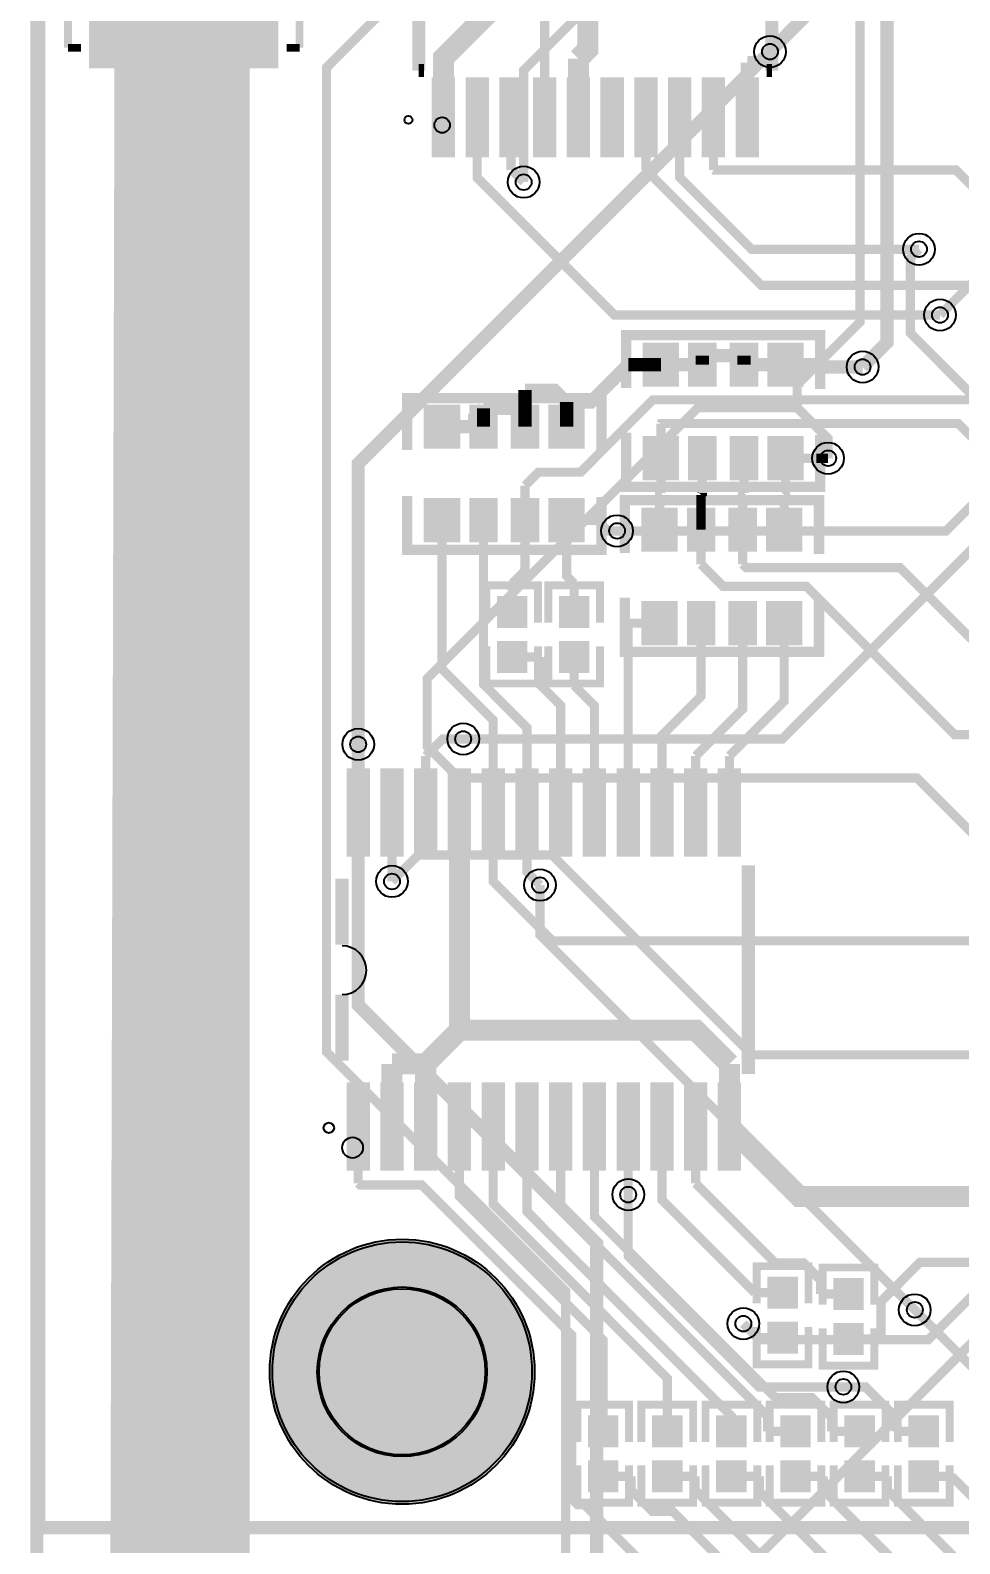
# Model space of a CAD drawing. Header units: millimetres. Extents: x 0 to 210, y -1 to 136.
# Drawn here: x -0.21 to 17.69, y 34.89 to 64.03 of the extents above; entities that cross this region are included whole.
import ezdxf

# ---------------------------------------------------------------- set-up
doc = ezdxf.new("R2010")
doc.units = ezdxf.units.MM
for name, color, linetype, true_color in [('BoardOutLine', 7, 'Continuous', 0xff00ff), ('BottomLayer', 7, 'Continuous', 0x0000ff), ('BottomSolderMaskLayer', 7, 'Continuous', 0xaa00ff), ('Document', 7, 'Continuous', 0xffffff), ('Hole', 7, 'Continuous', 0x222222), ('Multi-Layer', 7, 'Continuous', 0xc0c0c0), ('TopLayer', 7, 'Continuous', 0xff0000), ('TopPasteMaskLayer', 7, 'Continuous', 0x808080), ('TopSilkLayer', 7, 'Continuous', 0xffcc00), ('TopSolderMaskLayer', 7, 'Continuous', 0x800080)]:
    doc.layers.add(name, color=color, linetype=linetype, true_color=true_color)

msp = doc.modelspace()

# ---------------------------------------------------------------- hatches: boundary and pattern name
at = {"layer": 'BottomSolderMaskLayer'}
msp.add_hatch(color=256, dxfattribs=at).paths.add_polyline_path([(4.399, 38.204, 1), (9.5, 38.204, 1)])
at = {"layer": 'TopLayer'}
for points in [[(4.543, 63.328), (4.543, 67.328), (0.943, 67.328), (0.943, 63.328)], [(7.544, 63.103), (7.944, 63.103), (7.944, 61.609), (7.544, 61.609)], [(8.194, 63.103), (8.594, 63.103), (8.594, 61.609), (8.194, 61.609)], [(8.844, 63.103), (9.244, 63.103), (9.244, 61.609), (8.844, 61.609)], [(9.494, 63.103), (9.894, 63.103), (9.894, 61.609), (9.494, 61.609)], [(10.144, 63.103), (10.544, 63.103), (10.544, 61.609), (10.144, 61.609)], [(10.793, 63.103), (11.193, 63.103), (11.193, 61.609), (10.793, 61.609)], [(11.444, 63.103), (11.844, 63.103), (11.844, 61.609), (11.444, 61.609)], [(12.094, 63.103), (12.494, 63.103), (12.494, 61.609), (12.094, 61.609)], [(12.744, 63.103), (13.144, 63.103), (13.144, 61.609), (12.744, 61.609)], [(13.394, 63.103), (13.794, 63.103), (13.794, 61.609), (13.394, 61.609)], [(11.607, 57.992), (12.257, 57.992), (12.257, 57.192), (11.607, 57.192)], [(12.481, 57.992), (12.981, 57.992), (12.981, 57.192), (12.481, 57.192)], [(13.281, 57.992), (13.781, 57.992), (13.781, 57.192), (13.281, 57.192)], [(14.006, 57.992), (14.656, 57.992), (14.656, 57.192), (14.006, 57.192)], [(8.04, 55.998), (7.39, 55.998), (7.39, 56.798), (8.04, 56.798)], [(8.765, 55.998), (8.265, 55.998), (8.265, 56.798), (8.765, 56.798)], [(9.565, 55.998), (9.065, 55.998), (9.065, 56.798), (9.565, 56.798)], [(10.44, 55.998), (9.79, 55.998), (9.79, 56.798), (10.44, 56.798)], [(11.607, 56.192), (12.257, 56.192), (12.257, 55.392), (11.607, 55.392)], [(12.481, 56.192), (12.981, 56.192), (12.981, 55.392), (12.481, 55.392)], [(13.281, 56.192), (13.781, 56.192), (13.781, 55.392), (13.281, 55.392)], [(14.006, 56.192), (14.656, 56.192), (14.656, 55.392), (14.006, 55.392)], [(8.04, 54.198), (7.39, 54.198), (7.39, 54.998), (8.04, 54.998)], [(8.765, 54.198), (8.265, 54.198), (8.265, 54.998), (8.765, 54.998)], [(9.565, 54.198), (9.065, 54.198), (9.065, 54.998), (9.565, 54.998)], [(10.44, 54.198), (9.79, 54.198), (9.79, 54.998), (10.44, 54.998)], [(11.581, 54.817), (12.231, 54.817), (12.231, 54.017), (11.581, 54.017)], [(12.456, 54.817), (12.956, 54.817), (12.956, 54.017), (12.456, 54.017)], [(13.256, 54.817), (13.756, 54.817), (13.756, 54.017), (13.256, 54.017)], [(13.981, 54.817), (14.631, 54.817), (14.631, 54.017), (13.981, 54.017)], [(9.337, 52.549), (8.797, 52.549), (8.797, 53.115), (9.337, 53.115)], [(10.531, 52.549), (9.991, 52.549), (9.991, 53.115), (10.531, 53.115)], [(11.581, 53.017), (12.231, 53.017), (12.231, 52.217), (11.581, 52.217)], [(12.456, 53.017), (12.956, 53.017), (12.956, 52.217), (12.456, 52.217)], [(13.256, 53.017), (13.756, 53.017), (13.756, 52.217), (13.256, 52.217)], [(13.981, 53.017), (14.631, 53.017), (14.631, 52.217), (13.981, 52.217)], [(9.337, 52.249), (8.797, 52.249), (8.797, 51.684), (9.337, 51.684)], [(10.531, 52.249), (9.991, 52.249), (9.991, 51.684), (10.531, 51.684)], [(5.902, 49.795), (6.302, 49.795), (6.302, 48.145), (5.902, 48.145)], [(6.552, 49.795), (6.952, 49.795), (6.952, 48.145), (6.552, 48.145)], [(7.202, 49.795), (7.602, 49.795), (7.602, 48.145), (7.202, 48.145)], [(7.852, 49.795), (8.252, 49.795), (8.252, 48.145), (7.852, 48.145)], [(8.502, 49.795), (8.902, 49.795), (8.902, 48.145), (8.502, 48.145)], [(9.152, 49.795), (9.552, 49.795), (9.552, 48.145), (9.152, 48.145)], [(9.802, 49.795), (10.202, 49.795), (10.202, 48.145), (9.802, 48.145)], [(10.452, 49.795), (10.852, 49.795), (10.852, 48.145), (10.452, 48.145)], [(11.102, 49.795), (11.502, 49.795), (11.502, 48.145), (11.102, 48.145)], [(11.752, 49.795), (12.152, 49.795), (12.152, 48.145), (11.752, 48.145)], [(12.402, 49.795), (12.802, 49.795), (12.802, 48.145), (12.402, 48.145)], [(13.052, 49.795), (13.452, 49.795), (13.452, 48.145), (13.052, 48.145)], [(5.902, 43.75), (6.302, 43.75), (6.302, 42.1), (5.902, 42.1)], [(6.552, 43.75), (6.952, 43.75), (6.952, 42.1), (6.552, 42.1)], [(7.202, 43.75), (7.602, 43.75), (7.602, 42.1), (7.202, 42.1)], [(7.852, 43.75), (8.252, 43.75), (8.252, 42.1), (7.852, 42.1)], [(8.502, 43.75), (8.902, 43.75), (8.902, 42.1), (8.502, 42.1)], [(9.152, 43.75), (9.552, 43.75), (9.552, 42.1), (9.152, 42.1)], [(9.802, 43.75), (10.202, 43.75), (10.202, 42.1), (9.802, 42.1)], [(10.452, 43.75), (10.852, 43.75), (10.852, 42.1), (10.452, 42.1)], [(11.102, 43.75), (11.502, 43.75), (11.502, 42.1), (11.102, 42.1)], [(11.752, 43.75), (12.152, 43.75), (12.152, 42.1), (11.752, 42.1)], [(12.402, 43.75), (12.802, 43.75), (12.802, 42.1), (12.402, 42.1)], [(13.052, 43.75), (13.452, 43.75), (13.452, 42.1), (13.052, 42.1)], [(14.544, 39.443), (14.004, 39.443), (14.004, 40.008), (14.544, 40.008)], [(15.814, 39.417), (15.274, 39.417), (15.274, 39.983), (15.814, 39.983)], [(14.544, 39.143), (14.004, 39.143), (14.004, 38.577), (14.544, 38.577)], [(15.814, 39.117), (15.274, 39.117), (15.274, 38.552), (15.814, 38.552)], [(11.09, 36.776), (10.55, 36.776), (10.55, 37.341), (11.09, 37.341)], [(12.324, 36.776), (11.784, 36.776), (11.784, 37.341), (12.324, 37.341)], [(13.559, 36.776), (13.019, 36.776), (13.019, 37.341), (13.559, 37.341)], [(14.793, 36.776), (14.253, 36.776), (14.253, 37.341), (14.793, 37.341)], [(16.028, 36.776), (15.488, 36.776), (15.488, 37.341), (16.028, 37.341)], [(17.262, 36.776), (16.722, 36.776), (16.722, 37.341), (17.262, 37.341)], [(11.09, 36.476), (10.55, 36.476), (10.55, 35.91), (11.09, 35.91)], [(12.324, 36.476), (11.784, 36.476), (11.784, 35.91), (12.324, 35.91)], [(13.559, 36.476), (13.019, 36.476), (13.019, 35.91), (13.559, 35.91)], [(14.793, 36.476), (14.253, 36.476), (14.253, 35.91), (14.793, 35.91)], [(16.028, 36.476), (15.488, 36.476), (15.488, 35.91), (16.028, 35.91)], [(17.262, 36.476), (16.722, 36.476), (16.722, 35.91), (17.262, 35.91)]]:
    msp.add_hatch(color=256, dxfattribs=at).paths.add_polyline_path(points)
at = {"layer": 'TopPasteMaskLayer'}
for points in [[(4.543, 63.328), (4.543, 67.328), (0.943, 67.328), (0.943, 63.328)], [(7.544, 63.103), (7.944, 63.103), (7.944, 61.609), (7.544, 61.609)], [(8.194, 63.103), (8.594, 63.103), (8.594, 61.609), (8.194, 61.609)], [(8.844, 63.103), (9.244, 63.103), (9.244, 61.609), (8.844, 61.609)], [(9.494, 63.103), (9.894, 63.103), (9.894, 61.609), (9.494, 61.609)], [(10.144, 63.103), (10.544, 63.103), (10.544, 61.609), (10.144, 61.609)], [(10.793, 63.103), (11.193, 63.103), (11.193, 61.609), (10.793, 61.609)], [(11.444, 63.103), (11.844, 63.103), (11.844, 61.609), (11.444, 61.609)], [(12.094, 63.103), (12.494, 63.103), (12.494, 61.609), (12.094, 61.609)], [(12.744, 63.103), (13.144, 63.103), (13.144, 61.609), (12.744, 61.609)], [(13.394, 63.103), (13.794, 63.103), (13.794, 61.609), (13.394, 61.609)], [(11.607, 57.992), (12.257, 57.992), (12.257, 57.192), (11.607, 57.192)], [(12.481, 57.992), (12.981, 57.992), (12.981, 57.192), (12.481, 57.192)], [(13.281, 57.992), (13.781, 57.992), (13.781, 57.192), (13.281, 57.192)], [(14.006, 57.992), (14.656, 57.992), (14.656, 57.192), (14.006, 57.192)], [(8.04, 55.998), (7.39, 55.998), (7.39, 56.798), (8.04, 56.798)], [(8.765, 55.998), (8.265, 55.998), (8.265, 56.798), (8.765, 56.798)], [(9.565, 55.998), (9.065, 55.998), (9.065, 56.798), (9.565, 56.798)], [(10.44, 55.998), (9.79, 55.998), (9.79, 56.798), (10.44, 56.798)], [(11.607, 56.192), (12.257, 56.192), (12.257, 55.392), (11.607, 55.392)], [(12.481, 56.192), (12.981, 56.192), (12.981, 55.392), (12.481, 55.392)], [(13.281, 56.192), (13.781, 56.192), (13.781, 55.392), (13.281, 55.392)], [(14.006, 56.192), (14.656, 56.192), (14.656, 55.392), (14.006, 55.392)], [(8.04, 54.198), (7.39, 54.198), (7.39, 54.998), (8.04, 54.998)], [(8.765, 54.198), (8.265, 54.198), (8.265, 54.998), (8.765, 54.998)], [(9.565, 54.198), (9.065, 54.198), (9.065, 54.998), (9.565, 54.998)], [(10.44, 54.198), (9.79, 54.198), (9.79, 54.998), (10.44, 54.998)], [(11.581, 54.817), (12.231, 54.817), (12.231, 54.017), (11.581, 54.017)], [(12.456, 54.817), (12.956, 54.817), (12.956, 54.017), (12.456, 54.017)], [(13.256, 54.817), (13.756, 54.817), (13.756, 54.017), (13.256, 54.017)], [(13.981, 54.817), (14.631, 54.817), (14.631, 54.017), (13.981, 54.017)], [(9.297, 52.534), (8.837, 52.534), (8.797, 52.574), (8.797, 53.075), (8.837, 53.115), (9.297, 53.115), (9.337, 53.075), (9.337, 52.574)], [(10.491, 52.534), (10.031, 52.534), (9.991, 52.574), (9.991, 53.075), (10.031, 53.115), (10.491, 53.115), (10.531, 53.075), (10.531, 52.574)], [(11.581, 53.017), (12.231, 53.017), (12.231, 52.217), (11.581, 52.217)], [(12.456, 53.017), (12.956, 53.017), (12.956, 52.217), (12.456, 52.217)], [(13.256, 53.017), (13.756, 53.017), (13.756, 52.217), (13.256, 52.217)], [(13.981, 53.017), (14.631, 53.017), (14.631, 52.217), (13.981, 52.217)], [(9.297, 52.264), (8.837, 52.264), (8.797, 52.224), (8.797, 51.724), (8.837, 51.684), (9.297, 51.684), (9.337, 51.724), (9.337, 52.224)], [(10.491, 52.264), (10.031, 52.264), (9.991, 52.224), (9.991, 51.724), (10.031, 51.684), (10.491, 51.684), (10.531, 51.724), (10.531, 52.224)], [(5.902, 49.795), (6.302, 49.795), (6.302, 48.145), (5.902, 48.145)], [(6.552, 49.795), (6.952, 49.795), (6.952, 48.145), (6.552, 48.145)], [(7.202, 49.795), (7.602, 49.795), (7.602, 48.145), (7.202, 48.145)], [(7.852, 49.795), (8.252, 49.795), (8.252, 48.145), (7.852, 48.145)], [(8.502, 49.795), (8.902, 49.795), (8.902, 48.145), (8.502, 48.145)], [(9.152, 49.795), (9.552, 49.795), (9.552, 48.145), (9.152, 48.145)], [(9.802, 49.795), (10.202, 49.795), (10.202, 48.145), (9.802, 48.145)], [(10.452, 49.795), (10.852, 49.795), (10.852, 48.145), (10.452, 48.145)], [(11.102, 49.795), (11.502, 49.795), (11.502, 48.145), (11.102, 48.145)], [(11.752, 49.795), (12.152, 49.795), (12.152, 48.145), (11.752, 48.145)], [(12.402, 49.795), (12.802, 49.795), (12.802, 48.145), (12.402, 48.145)], [(13.052, 49.795), (13.452, 49.795), (13.452, 48.145), (13.052, 48.145)], [(5.902, 43.75), (6.302, 43.75), (6.302, 42.1), (5.902, 42.1)], [(6.552, 43.75), (6.952, 43.75), (6.952, 42.1), (6.552, 42.1)], [(7.202, 43.75), (7.602, 43.75), (7.602, 42.1), (7.202, 42.1)], [(7.852, 43.75), (8.252, 43.75), (8.252, 42.1), (7.852, 42.1)], [(8.502, 43.75), (8.902, 43.75), (8.902, 42.1), (8.502, 42.1)], [(9.152, 43.75), (9.552, 43.75), (9.552, 42.1), (9.152, 42.1)], [(9.802, 43.75), (10.202, 43.75), (10.202, 42.1), (9.802, 42.1)], [(10.452, 43.75), (10.852, 43.75), (10.852, 42.1), (10.452, 42.1)], [(11.102, 43.75), (11.502, 43.75), (11.502, 42.1), (11.102, 42.1)], [(11.752, 43.75), (12.152, 43.75), (12.152, 42.1), (11.752, 42.1)], [(12.402, 43.75), (12.802, 43.75), (12.802, 42.1), (12.402, 42.1)], [(13.052, 43.75), (13.452, 43.75), (13.452, 42.1), (13.052, 42.1)], [(14.504, 39.428), (14.044, 39.428), (14.004, 39.468), (14.004, 39.968), (14.044, 40.008), (14.504, 40.008), (14.544, 39.968), (14.544, 39.468)], [(15.774, 39.402), (15.314, 39.402), (15.274, 39.442), (15.274, 39.943), (15.314, 39.983), (15.774, 39.983), (15.814, 39.943), (15.814, 39.442)], [(14.504, 39.158), (14.044, 39.158), (14.004, 39.118), (14.004, 38.617), (14.044, 38.577), (14.504, 38.577), (14.544, 38.617), (14.544, 39.118)], [(15.774, 39.132), (15.314, 39.132), (15.274, 39.092), (15.274, 38.592), (15.314, 38.552), (15.774, 38.552), (15.814, 38.592), (15.814, 39.092)], [(11.05, 36.761), (10.59, 36.761), (10.55, 36.801), (10.55, 37.301), (10.59, 37.341), (11.05, 37.341), (11.09, 37.301), (11.09, 36.801)], [(12.284, 36.761), (11.824, 36.761), (11.784, 36.801), (11.784, 37.301), (11.824, 37.341), (12.284, 37.341), (12.324, 37.301), (12.324, 36.801)], [(13.519, 36.761), (13.059, 36.761), (13.019, 36.801), (13.019, 37.301), (13.059, 37.341), (13.519, 37.341), (13.559, 37.301), (13.559, 36.801)], [(14.753, 36.761), (14.293, 36.761), (14.253, 36.801), (14.253, 37.301), (14.293, 37.341), (14.753, 37.341), (14.793, 37.301), (14.793, 36.801)], [(15.988, 36.761), (15.528, 36.761), (15.488, 36.801), (15.488, 37.301), (15.528, 37.341), (15.988, 37.341), (16.028, 37.301), (16.028, 36.801)], [(17.222, 36.761), (16.762, 36.761), (16.722, 36.801), (16.722, 37.301), (16.762, 37.341), (17.222, 37.341), (17.262, 37.301), (17.262, 36.801)], [(11.05, 36.491), (10.59, 36.491), (10.55, 36.451), (10.55, 35.95), (10.59, 35.91), (11.05, 35.91), (11.09, 35.95), (11.09, 36.451)], [(12.284, 36.491), (11.824, 36.491), (11.784, 36.451), (11.784, 35.95), (11.824, 35.91), (12.284, 35.91), (12.324, 35.95), (12.324, 36.451)], [(13.519, 36.491), (13.059, 36.491), (13.019, 36.451), (13.019, 35.95), (13.059, 35.91), (13.519, 35.91), (13.559, 35.95), (13.559, 36.451)], [(14.753, 36.491), (14.293, 36.491), (14.253, 36.451), (14.253, 35.95), (14.293, 35.91), (14.753, 35.91), (14.793, 35.95), (14.793, 36.451)], [(15.988, 36.491), (15.528, 36.491), (15.488, 36.451), (15.488, 35.95), (15.528, 35.91), (15.988, 35.91), (16.028, 35.95), (16.028, 36.451)], [(17.222, 36.491), (16.762, 36.491), (16.722, 36.451), (16.722, 35.95), (16.762, 35.91), (17.222, 35.91), (17.262, 35.95), (17.262, 36.451)]]:
    msp.add_hatch(color=256, dxfattribs=at).paths.add_polyline_path(points)
at = {"layer": 'TopSolderMaskLayer'}
for points in [[(4.566, 63.3), (4.566, 67.356), (0.92, 67.356), (0.92, 63.3)], [(7.519, 63.128), (7.969, 63.128), (7.969, 61.584), (7.519, 61.584)], [(8.169, 63.128), (8.62, 63.128), (8.62, 61.584), (8.169, 61.584)], [(8.819, 63.128), (9.27, 63.128), (9.27, 61.584), (8.819, 61.584)], [(9.469, 63.128), (9.92, 63.128), (9.92, 61.584), (9.469, 61.584)], [(10.119, 63.128), (10.569, 63.128), (10.569, 61.584), (10.119, 61.584)], [(10.767, 63.128), (11.218, 63.128), (11.218, 61.584), (10.767, 61.584)], [(11.419, 63.128), (11.869, 63.128), (11.869, 61.584), (11.419, 61.584)], [(12.069, 63.128), (12.519, 63.128), (12.519, 61.584), (12.069, 61.584)], [(12.719, 63.128), (13.169, 63.128), (13.169, 61.584), (12.719, 61.584)], [(13.369, 63.128), (13.819, 63.128), (13.819, 61.584), (13.369, 61.584)], [(11.581, 58.017), (12.282, 58.017), (12.282, 57.167), (11.581, 57.167)], [(12.456, 58.017), (13.007, 58.017), (13.007, 57.167), (12.456, 57.167)], [(13.256, 58.017), (13.807, 58.017), (13.807, 57.167), (13.256, 57.167)], [(13.981, 58.017), (14.682, 58.017), (14.682, 57.167), (13.981, 57.167)], [(8.066, 55.973), (7.365, 55.973), (7.365, 56.824), (8.066, 56.824)], [(8.79, 55.973), (8.24, 55.973), (8.24, 56.824), (8.79, 56.824)], [(9.59, 55.973), (9.04, 55.973), (9.04, 56.824), (9.59, 56.824)], [(10.465, 55.973), (9.765, 55.973), (9.765, 56.824), (10.465, 56.824)], [(11.581, 56.217), (12.282, 56.217), (12.282, 55.367), (11.581, 55.367)], [(12.456, 56.217), (13.007, 56.217), (13.007, 55.367), (12.456, 55.367)], [(13.256, 56.217), (13.807, 56.217), (13.807, 55.367), (13.256, 55.367)], [(13.981, 56.217), (14.682, 56.217), (14.682, 55.367), (13.981, 55.367)], [(8.066, 54.173), (7.365, 54.173), (7.365, 55.024), (8.066, 55.024)], [(8.79, 54.173), (8.24, 54.173), (8.24, 55.024), (8.79, 55.024)], [(9.59, 54.173), (9.04, 54.173), (9.04, 55.024), (9.59, 55.024)], [(10.465, 54.173), (9.765, 54.173), (9.765, 55.024), (10.465, 55.024)], [(11.556, 54.842), (12.257, 54.842), (12.257, 53.992), (11.556, 53.992)], [(12.431, 54.842), (12.981, 54.842), (12.981, 53.992), (12.431, 53.992)], [(13.231, 54.842), (13.781, 54.842), (13.781, 53.992), (13.231, 53.992)], [(13.956, 54.842), (14.656, 54.842), (14.656, 53.992), (13.956, 53.992)], [(9.362, 52.523), (8.773, 52.523), (8.773, 53.142), (9.362, 53.142)], [(10.555, 52.523), (9.967, 52.523), (9.967, 53.142), (10.555, 53.142)], [(11.556, 53.042), (12.257, 53.042), (12.257, 52.192), (11.556, 52.192)], [(12.431, 53.042), (12.981, 53.042), (12.981, 52.192), (12.431, 52.192)], [(13.231, 53.042), (13.781, 53.042), (13.781, 52.192), (13.231, 52.192)], [(13.956, 53.042), (14.656, 53.042), (14.656, 52.192), (13.956, 52.192)], [(9.362, 52.276), (8.773, 52.276), (8.773, 51.657), (9.362, 51.657)], [(10.555, 52.276), (9.967, 52.276), (9.967, 51.657), (10.555, 51.657)], [(5.877, 49.821), (6.327, 49.821), (6.327, 48.12), (5.877, 48.12)], [(6.527, 49.821), (6.977, 49.821), (6.977, 48.12), (6.527, 48.12)], [(7.177, 49.821), (7.627, 49.821), (7.627, 48.12), (7.177, 48.12)], [(7.827, 49.821), (8.277, 49.821), (8.277, 48.12), (7.827, 48.12)], [(8.477, 49.821), (8.927, 49.821), (8.927, 48.12), (8.477, 48.12)], [(9.127, 49.821), (9.577, 49.821), (9.577, 48.12), (9.127, 48.12)], [(9.777, 49.821), (10.227, 49.821), (10.227, 48.12), (9.777, 48.12)], [(10.427, 49.821), (10.877, 49.821), (10.877, 48.12), (10.427, 48.12)], [(11.077, 49.821), (11.527, 49.821), (11.527, 48.12), (11.077, 48.12)], [(11.727, 49.821), (12.177, 49.821), (12.177, 48.12), (11.727, 48.12)], [(12.377, 49.821), (12.827, 49.821), (12.827, 48.12), (12.377, 48.12)], [(13.027, 49.821), (13.477, 49.821), (13.477, 48.12), (13.027, 48.12)], [(5.877, 43.775), (6.327, 43.775), (6.327, 42.075), (5.877, 42.075)], [(6.527, 43.775), (6.977, 43.775), (6.977, 42.075), (6.527, 42.075)], [(7.177, 43.775), (7.627, 43.775), (7.627, 42.075), (7.177, 42.075)], [(7.827, 43.775), (8.277, 43.775), (8.277, 42.075), (7.827, 42.075)], [(8.477, 43.775), (8.927, 43.775), (8.927, 42.075), (8.477, 42.075)], [(9.127, 43.775), (9.577, 43.775), (9.577, 42.075), (9.127, 42.075)], [(9.777, 43.775), (10.227, 43.775), (10.227, 42.075), (9.777, 42.075)], [(10.427, 43.775), (10.877, 43.775), (10.877, 42.075), (10.427, 42.075)], [(11.077, 43.775), (11.527, 43.775), (11.527, 42.075), (11.077, 42.075)], [(11.727, 43.775), (12.177, 43.775), (12.177, 42.075), (11.727, 42.075)], [(12.377, 43.775), (12.827, 43.775), (12.827, 42.075), (12.377, 42.075)], [(13.027, 43.775), (13.477, 43.775), (13.477, 42.075), (13.027, 42.075)], [(4.399, 38.204, 1), (9.5, 38.204, 1)], [(14.569, 39.416), (13.98, 39.416), (13.98, 40.035), (14.569, 40.035)], [(15.839, 39.391), (15.25, 39.391), (15.25, 40.01), (15.839, 40.01)], [(14.569, 39.169), (13.98, 39.169), (13.98, 38.551), (14.569, 38.551)], [(15.839, 39.144), (15.25, 39.144), (15.25, 38.525), (15.839, 38.525)], [(11.114, 36.749), (10.526, 36.749), (10.526, 37.368), (11.114, 37.368)], [(12.349, 36.749), (11.76, 36.749), (11.76, 37.368), (12.349, 37.368)], [(13.583, 36.749), (12.995, 36.749), (12.995, 37.368), (13.583, 37.368)], [(14.818, 36.749), (14.229, 36.749), (14.229, 37.368), (14.818, 37.368)], [(16.052, 36.749), (15.464, 36.749), (15.464, 37.368), (16.052, 37.368)], [(17.286, 36.749), (16.698, 36.749), (16.698, 37.368), (17.286, 37.368)], [(11.114, 36.502), (10.526, 36.502), (10.526, 35.884), (11.114, 35.884)], [(12.349, 36.502), (11.76, 36.502), (11.76, 35.884), (12.349, 35.884)], [(13.583, 36.502), (12.995, 36.502), (12.995, 35.884), (13.583, 35.884)], [(14.818, 36.502), (14.229, 36.502), (14.229, 35.884), (14.818, 35.884)], [(16.052, 36.502), (15.464, 36.502), (15.464, 35.884), (16.052, 35.884)], [(17.286, 36.502), (16.698, 36.502), (16.698, 35.884), (17.286, 35.884)]]:
    msp.add_hatch(color=256, dxfattribs=at).paths.add_polyline_path(points)

# ---------------------------------------------------------------- linework, layer by layer
at = {"layer": 'BoardOutLine', "const_width": 0.254}
msp.add_lwpolyline([(-0.086, 135.625), (209.914, 135.625), (209.914, -0.375), (-0.086, -0.375), (-0.086, 135.625)], close=True, dxfattribs=at)
at = {"layer": 'BottomLayer'}
for points, const_width in [([(21.749, 83.546), (19.761, 81.558), (19.761, 72), (15.765, 68.003), (15.765, 58.416), (14.556, 57.207), (14.556, 56.765)], 0.178), ([(8.686, 11.241), (3.911, 11.241), (2.54, 12.613), (2.717, 77.053), (4.79, 79.123)], 2.54), ([(4.788, 79.123), (4.79, 79.123), (2.717, 77.053), (2.54, 12.613), (3.911, 11.241), (8.686, 11.241)], 0.406), ([(17.306, 58.55), (20.656, 61.9), (21.353, 61.9), (22.221, 62.768), (22.221, 68.372), (23.17, 69.322), (26.02, 69.322), (30.346, 73.648), (30.346, 74.236), (31.176, 75.067)], 0.178), ([(21.108, 70.79), (19.111, 70.79), (16.285, 67.964), (16.285, 58.019), (15.815, 57.549)], 0.254), ([(9.29, 61.108), (9.29, 63.26), (15.031, 69.002), (15.031, 69.464)], 0.178), ([(15.191, 68.192), (15.191, 64.778), (14.032, 63.619)], 0.254), ([(15.698, 3.922), (14.837, 3.922), (11.327, 7.431), (11.327, 20.053), (10.91, 20.471), (10.91, 33.225), (10.097, 34.038), (10.097, 39.758), (5.491, 44.364), (5.491, 63.31), (9.503, 67.322)], 0.178), ([(14.032, 63.619), (6.102, 55.689), (6.102, 50.283)], 0.254), ([(8.124, 50.387), (14.268, 50.387), (20.637, 56.757), (21.435, 56.757), (22.221, 57.543), (22.221, 58.271), (23.11, 59.16), (23.969, 59.16), (27.526, 62.717), (27.526, 63.062)], 0.178), ([(18.579, 56.356), (16.733, 58.203), (16.733, 59.646), (16.902, 59.816)], 0.178), ([(11.089, 54.393), (17.426, 54.393), (21.108, 58.074), (21.108, 58.09)], 0.178), ([(14.556, 56.765), (12.643, 56.765), (7.43, 51.552), (7.43, 50.246), (8.041, 49.635), (16.863, 49.635), (21.108, 45.39)], 0.178), ([(15.152, 55.792), (15.152, 56.169), (14.556, 56.765)], 0.178), ([(6.102, 50.283), (6.102, 45.266), (10.693, 40.675), (10.693, 34.581)], 0.254), ([(25.127, 44.464), (24.968, 44.306), (13.683, 44.306), (9.836, 48.153), (7.261, 48.153), (6.752, 47.644)], 0.178), ([(9.604, 47.574), (9.604, 46.614), (16.821, 39.397)], 0.178), ([(13.519, 39.131), (13.829, 38.822), (17.079, 38.822), (21.108, 42.85)], 0.178), ([(11.302, 41.616), (11.302, 40.428), (13.817, 37.913), (15.446, 37.913)], 0.178), ([(12.268, 31.307), (12.268, 33.113), (20.567, 41.412), (22.176, 41.412)], 0.178)]:
    msp.add_lwpolyline(points, dxfattribs=dict(at, const_width=const_width))
at = {"layer": 'BottomSolderMaskLayer'}
for centre, radius in [((6.949, 38.204), 2.551), ((6.948, 38.204), 1.633)]:
    msp.add_circle(centre, radius, dxfattribs=at)
at = {"layer": 'Document'}
for centre, radius in [((7.719, 62.206), 0.15), ((5.994, 42.519), 0.2)]:
    msp.add_circle(centre, radius, dxfattribs=at)
at = {"layer": 'Hole'}
for centre in [(14.032, 63.619), (9.29, 61.108), (16.902, 59.816), (17.306, 58.55), (15.815, 57.549), (15.152, 55.792), (11.088, 54.393), (6.102, 50.283), (8.124, 50.387), (6.752, 47.644), (9.604, 47.574), (11.302, 41.615), (16.821, 39.396), (13.519, 39.131), (15.446, 37.913)]:
    msp.add_circle(centre, 0.152, dxfattribs=at)
at = {"layer": 'Multi-Layer'}
for centre, radius in [((14.032, 63.619), 0.305), ((9.29, 61.108), 0.305), ((16.902, 59.816), 0.305), ((17.306, 58.55), 0.305), ((15.815, 57.549), 0.305), ((15.152, 55.792), 0.305), ((11.088, 54.393), 0.305), ((6.102, 50.283), 0.305), ((8.124, 50.387), 0.305), ((6.752, 47.644), 0.305), ((9.604, 47.574), 0.305), ((11.302, 41.615), 0.305), ((6.949, 38.204), 2.5), ((6.948, 38.204), 1.6), ((16.821, 39.396), 0.305), ((13.519, 39.131), 0.305), ((15.446, 37.913), 0.305)]:
    msp.add_circle(centre, radius, dxfattribs=at)
at = {"layer": 'TopLayer'}
for points, const_width in [([(127.33, 6.898), (7.061, 6.898), (2.743, 11.216), (2.743, 60.706), (2.743, 60.706), (2.743, 65.329)], 2.54), ([(2.743, 63.018), (2.743, 65.329)], 0.178), ([(2.743, 63.018), (2.743, 63.018), (2.743, 65.328)], 0.178), ([(9.349, 65.102), (7.744, 63.498), (7.744, 63.484)], 0.406), ([(10.344, 63.484), (10.523, 63.663), (10.523, 64.65)], 0.406), ([(9.633, 64.415), (9.694, 64.354), (9.694, 62.356)], 0.178), ([(7.744, 62.356), (7.744, 63.484)], 0.406), ([(10.344, 62.356), (10.344, 63.484)], 0.406), ([(13.594, 63.408), (13.821, 63.408), (14.032, 63.619)], 0.254), ([(13.594, 62.356), (13.594, 63.408)], 0.254), ([(13.35, 6.898), (7.061, 6.898), (2.743, 11.216), (2.743, 60.706), (2.743, 60.706), (2.743, 63.018)], 0.178), ([(8.394, 62.356), (8.394, 61.342)], 0.178), ([(9.044, 62.356), (9.044, 61.342)], 0.178), ([(11.644, 62.356), (11.644, 61.342)], 0.178), ([(12.294, 62.356), (12.294, 61.198), (13.677, 59.816), (16.902, 59.816)], 0.178), ([(12.944, 62.356), (12.944, 61.342)], 0.178), ([(8.394, 61.342), (8.394, 61.193), (11.038, 58.55), (17.306, 58.55)], 0.178), ([(9.29, 61.108), (9.056, 61.342), (9.044, 61.342)], 0.178), ([(29.439, 56.414), (28.903, 56.95), (20.716, 56.95), (18.543, 59.123), (13.863, 59.123), (11.644, 61.342)], 0.178), ([(29.439, 58.954), (29.052, 59.34), (19.617, 59.34), (17.616, 61.341), (12.946, 61.341), (12.944, 61.342)], 0.178), ([(10.115, 56.872), (10.581, 56.872), (11.302, 57.592)], 0.254), ([(11.617, 57.592), (11.302, 57.592)], 0.254), ([(11.617, 57.592), (11.932, 57.592)], 0.254), ([(11.932, 57.592), (12.562, 57.592)], 0.254), ([(12.731, 57.768), (12.562, 57.599), (12.562, 57.592)], 0.254), ([(12.731, 57.592), (12.731, 57.768)], 0.254), ([(13.531, 57.768), (12.731, 57.768)], 0.254), ([(13.531, 57.592), (13.531, 57.768)], 0.254), ([(14.331, 57.592), (13.531, 57.592)], 0.254), ([(14.331, 57.592), (14.962, 57.592)], 0.254), ([(15.815, 57.549), (15.005, 57.549), (14.962, 57.592)], 0.254), ([(10.115, 56.87), (9.881, 57.103), (9.315, 57.103)], 0.254), ([(9.315, 56.751), (9.315, 57.103)], 0.254), ([(8.515, 56.751), (8.345, 56.581), (8.345, 56.398)], 0.254), ([(8.515, 56.398), (8.515, 56.751)], 0.254), ([(9.315, 56.751), (8.515, 56.751)], 0.254), ([(9.315, 56.398), (9.315, 56.751)], 0.254), ([(9.315, 55.265), (9.573, 55.523), (10.385, 55.523), (11.778, 56.916), (18.327, 56.916), (18.347, 56.936), (19.721, 56.936), (21.108, 55.55)], 0.178), ([(10.115, 56.87), (10.115, 56.872)], 0.254), ([(10.115, 56.635), (10.115, 56.87)], 0.254), ([(10.115, 56.398), (10.115, 56.635)], 0.254), ([(11.932, 56.459), (11.933, 56.461), (17.657, 56.461), (21.108, 53.01)], 0.178), ([(11.932, 55.792), (11.932, 56.459)], 0.178), ([(7.715, 56.398), (8.345, 56.398)], 0.254), ([(11.932, 55.792), (11.932, 55.125)], 0.178), ([(12.731, 55.792), (12.731, 55.125)], 0.178), ([(13.531, 55.792), (13.531, 55.125)], 0.178), ([(14.306, 55.084), (14.331, 55.11), (14.331, 55.792)], 0.178), ([(14.331, 55.792), (14.923, 55.792)], 0.178), ([(14.923, 55.792), (15.152, 55.792)], 0.178), ([(9.315, 54.598), (9.315, 55.265)], 0.178), ([(11.932, 55.125), (11.906, 55.1), (11.906, 54.417)], 0.178), ([(12.706, 55.084), (12.731, 55.11), (12.731, 55.125)], 0.178), ([(12.706, 54.751), (12.706, 55.084)], 0.178), ([(13.531, 55.125), (13.506, 55.1), (13.506, 54.417)], 0.178), ([(14.306, 54.417), (14.306, 55.084)], 0.178), ([(12.706, 54.751), (12.706, 54.417)], 0.178), ([(7.715, 54.598), (7.715, 53.932)], 0.178), ([(9.352, 48.97), (9.352, 50.603), (8.515, 51.44), (8.515, 54.598)], 0.178), ([(9.067, 53.382), (9.315, 53.63), (9.315, 54.598)], 0.178), ([(10.261, 53.382), (10.115, 53.528), (10.115, 54.598)], 0.178), ([(10.115, 54.598), (10.707, 54.598)], 0.178), ([(10.707, 54.598), (10.912, 54.393), (11.089, 54.393)], 0.178), ([(12.706, 54.417), (12.706, 53.75)], 0.178), ([(13.506, 54.417), (13.506, 53.75)], 0.178), ([(8.702, 50.062), (8.702, 50.748), (7.715, 51.734), (7.715, 53.932)], 0.178), ([(19.921, 50.47), (17.587, 50.47), (14.731, 53.325), (13.131, 53.325), (12.706, 53.75)], 0.178), ([(22.176, 51.069), (21.505, 51.74), (18.483, 51.74), (16.54, 53.683), (13.573, 53.683), (13.506, 53.75)], 0.178), ([(9.067, 52.832), (9.067, 53.382)], 0.178), ([(10.261, 52.832), (10.261, 53.382)], 0.178), ([(11.302, 48.97), (11.302, 52.605), (11.314, 52.617)], 0.178), ([(11.906, 52.617), (11.314, 52.617)], 0.178), ([(11.952, 48.97), (11.952, 50.458), (12.706, 51.212), (12.706, 52.617)], 0.178), ([(12.602, 50.062), (13.506, 50.966), (13.506, 52.617)], 0.178), ([(13.252, 50.062), (14.306, 51.116), (14.306, 52.617)], 0.178), ([(9.067, 51.967), (9.604, 51.967)], 0.178), ([(9.604, 51.967), (9.604, 51.43), (10.002, 51.032), (10.002, 48.97)], 0.178), ([(10.261, 51.967), (10.261, 51.417)], 0.178), ([(10.261, 51.417), (10.652, 51.026), (10.652, 48.97)], 0.178), ([(6.102, 48.97), (6.102, 50.283)], 0.254), ([(7.402, 50.062), (7.727, 50.387), (8.124, 50.387)], 0.178), ([(7.402, 48.97), (7.402, 50.062)], 0.178), ([(8.702, 48.97), (8.702, 50.062)], 0.178), ([(12.602, 48.97), (12.602, 50.062)], 0.178), ([(13.252, 48.97), (13.252, 50.062)], 0.178), ([(6.752, 47.644), (6.752, 48.97)], 0.178), ([(8.052, 44.781), (8.052, 48.97)], 0.406), ([(8.702, 48.97), (8.702, 47.643), (9.844, 46.501), (22.537, 46.501), (23.648, 45.39)], 0.178), ([(9.604, 47.574), (9.352, 47.825), (9.352, 48.97)], 0.178), ([(7.402, 44.131), (8.052, 44.781)], 0.406), ([(8.052, 44.781), (12.602, 44.781), (13.252, 44.131)], 0.406), ([(6.752, 42.925), (6.752, 44.131)], 0.406), ([(6.752, 44.131), (7.284, 44.131), (7.402, 44.013)], 0.406), ([(7.402, 44.013), (7.402, 44.131)], 0.406), ([(13.252, 42.925), (13.252, 44.131)], 0.406), ([(7.402, 44.013), (7.402, 42.925)], 0.406), ([(23.648, 40.31), (22.378, 41.58), (14.597, 41.58), (13.252, 42.925)], 0.406), ([(6.102, 42.925), (6.102, 41.833)], 0.178), ([(8.052, 42.925), (8.052, 41.833)], 0.178), ([(8.702, 42.925), (8.702, 41.833)], 0.178), ([(9.352, 42.925), (9.352, 41.29), (13.289, 37.353), (13.289, 37.059)], 0.178), ([(10.002, 42.925), (10.002, 41.332), (13.986, 37.348), (13.986, 37.059)], 0.178), ([(10.652, 42.925), (10.652, 41.188), (14.133, 37.706), (14.842, 37.706), (15.221, 37.327), (15.221, 37.059)], 0.178), ([(11.302, 42.925), (11.302, 41.616)], 0.178), ([(13.737, 39.726), (11.952, 41.511), (11.952, 42.925)], 0.178), ([(12.602, 42.925), (12.602, 41.833)], 0.178), ([(13.415, 33.396), (12.705, 33.396), (10.46, 35.642), (10.333, 35.642), (10.217, 35.758), (10.217, 38.908), (7.325, 41.799), (6.136, 41.799), (6.102, 41.833)], 0.178), ([(8.052, 41.833), (8.052, 41.578), (10.82, 38.81), (10.82, 37.059)], 0.178), ([(8.702, 41.833), (8.702, 41.434), (12.054, 38.081), (12.054, 37.059)], 0.178), ([(12.602, 41.833), (14.133, 40.302), (14.674, 40.302), (15.007, 39.969), (15.007, 39.7)], 0.178), ([(21.108, 40.31), (16.922, 40.31), (16.172, 39.559), (16.172, 38.925), (16.081, 38.835)], 0.178), ([(14.274, 39.726), (13.737, 39.726)], 0.178), ([(15.544, 39.7), (15.007, 39.7)], 0.178), ([(21.125, 33.591), (18.607, 36.108), (18.607, 37.61), (16.821, 39.397)], 0.178), ([(13.519, 39.131), (13.737, 38.913), (13.737, 38.86)], 0.178), ([(14.274, 38.86), (13.737, 38.86)], 0.178), ([(15.544, 38.835), (16.081, 38.835)], 0.178), ([(15.446, 37.913), (15.87, 37.913), (16.455, 37.327), (16.455, 37.059)], 0.178), ([(14.523, 37.059), (13.986, 37.059)], 0.178), ([(15.758, 37.059), (15.221, 37.059)], 0.178), ([(16.992, 37.059), (16.455, 37.059)], 0.178), ([(10.82, 36.193), (11.357, 36.193)], 0.178), ([(11.357, 36.193), (11.357, 35.925), (11.766, 35.516), (12.16, 35.516), (17.071, 30.605), (17.071, 28.049), (22.48, 22.639), (22.48, 21.681), (22.715, 21.446), (25.91, 21.446), (29.083, 24.619)], 0.178), ([(12.054, 36.193), (12.591, 36.193)], 0.178), ([(33.843, 24.514), (33.753, 24.514), (32.452, 25.815), (23.41, 25.815), (22.164, 27.061), (21.455, 27.061), (12.591, 35.925), (12.591, 36.193)], 0.178), ([(13.289, 36.193), (13.826, 36.193)], 0.178), ([(51.742, 26.268), (51.288, 26.722), (23.007, 26.722), (13.826, 35.904), (13.826, 36.193)], 0.178), ([(14.523, 36.193), (15.06, 36.193)], 0.178), ([(45.437, 27.346), (23.639, 27.346), (15.06, 35.925), (15.06, 36.193)], 0.178), ([(15.758, 36.193), (16.295, 36.193)], 0.178), ([(71.281, 22.953), (66.727, 27.507), (59.166, 27.507), (58.812, 27.86), (58.139, 27.86), (57.944, 27.665), (51.42, 27.665), (51.166, 27.92), (41.739, 27.92), (41.523, 27.704), (24.516, 27.704), (16.295, 35.925), (16.295, 36.193)], 0.178), ([(16.992, 36.193), (17.529, 36.193)], 0.178), ([(33.67, 30.383), (33.541, 30.255), (23.467, 30.255), (17.529, 36.193)], 0.178)]:
    msp.add_lwpolyline(points, dxfattribs=dict(at, const_width=const_width))
at = {"layer": 'TopSilkLayer'}
for points, const_width in [([(-0.051, 75.885), (-0.051, 35.204), (26.949, 35.204)], 0.254), ([(0.514, 69.756), (0.514, 63.694)], 0.152), ([(4.972, 69.756), (4.972, 63.694)], 0.152), ([(14.069, 63.256), (14.069, 67.656)], 0.254), ([(7.269, 63.256), (7.269, 64.806)], 0.254), ([(0.514, 63.694), (0.763, 63.694)], 0.152), ([(4.723, 63.694), (4.972, 63.694)], 0.152), ([(7.269, 63.256), (7.372, 63.256)], 0.254), ([(13.966, 63.256), (14.069, 63.256)], 0.254), ([(11.261, 57.142), (11.261, 58.162), (15.001, 58.162), (15.001, 57.122)], 0.2), ([(7.045, 55.948), (7.045, 56.948), (10.785, 56.948), (10.785, 55.908)], 0.2), ([(15.001, 56.242), (15.001, 55.242), (11.261, 55.242), (11.261, 56.282)], 0.2), ([(10.785, 55.048), (10.785, 54.028), (7.045, 54.028), (7.045, 55.068)], 0.2), ([(11.236, 53.967), (11.236, 54.987), (14.976, 54.987), (14.976, 53.947)], 0.2), ([(9.566, 52.625), (9.566, 53.344), (8.569, 53.344), (8.569, 52.625)], 0.152), ([(10.76, 52.625), (10.76, 53.344), (9.763, 53.344), (9.763, 52.625)], 0.152), ([(14.976, 53.067), (14.976, 52.067), (11.236, 52.067), (11.236, 53.107)], 0.2), ([(9.566, 52.173), (9.566, 51.455), (8.569, 51.455), (8.569, 52.173)], 0.152), ([(10.76, 52.173), (10.76, 51.455), (9.763, 51.455), (9.763, 52.173)], 0.152), ([(13.614, 47.955), (13.614, 43.94)], 0.254), ([(5.791, 46.43), (5.791, 47.7)], 0.254), ([(5.791, 44.195), (5.791, 45.465)], 0.254), ([(14.773, 39.519), (14.773, 40.237), (13.776, 40.237), (13.776, 39.519)], 0.152), ([(16.043, 39.494), (16.043, 40.212), (15.046, 40.212), (15.046, 39.494)], 0.152), ([(14.773, 39.067), (14.773, 38.349), (13.776, 38.349), (13.776, 39.067)], 0.152), ([(16.043, 39.041), (16.043, 38.323), (15.046, 38.323), (15.046, 39.041)], 0.152), ([(11.319, 36.852), (11.319, 37.57), (10.321, 37.57), (10.321, 36.852)], 0.152), ([(12.553, 36.852), (12.553, 37.57), (11.556, 37.57), (11.556, 36.852)], 0.152), ([(13.788, 36.852), (13.788, 37.57), (12.79, 37.57), (12.79, 36.852)], 0.152), ([(15.022, 36.852), (15.022, 37.57), (14.025, 37.57), (14.025, 36.852)], 0.152), ([(16.256, 36.852), (16.256, 37.57), (15.259, 37.57), (15.259, 36.852)], 0.152), ([(17.491, 36.852), (17.491, 37.57), (16.494, 37.57), (16.494, 36.852)], 0.152), ([(11.319, 36.4), (11.319, 35.682), (10.321, 35.682), (10.321, 36.4)], 0.152), ([(12.553, 36.4), (12.553, 35.682), (11.556, 35.682), (11.556, 36.4)], 0.152), ([(13.788, 36.4), (13.788, 35.682), (12.79, 35.682), (12.79, 36.4)], 0.152), ([(15.022, 36.4), (15.022, 35.682), (14.025, 35.682), (14.025, 36.4)], 0.152), ([(16.256, 36.4), (16.256, 35.682), (15.259, 35.682), (15.259, 36.4)], 0.152), ([(17.491, 36.4), (17.491, 35.682), (16.494, 35.682), (16.494, 36.4)], 0.152)]:
    msp.add_lwpolyline(points, dxfattribs=dict(at, const_width=const_width))
for centre, radius in [((7.069, 62.306), 0.0762), ((5.537, 42.9), 0.1), ((6.949, 38.204), 2.5)]:
    msp.add_circle(centre, radius, dxfattribs=at)
msp.add_arc((5.791, 45.935), 0.47, 270, 90, dxfattribs=at)
at = {"layer": 'TopSolderMaskLayer'}
for centre, radius in [((6.949, 38.204), 2.551), ((6.948, 38.204), 1.633)]:
    msp.add_circle(centre, radius, dxfattribs=at)

doc.saveas('drawing.dxf')
